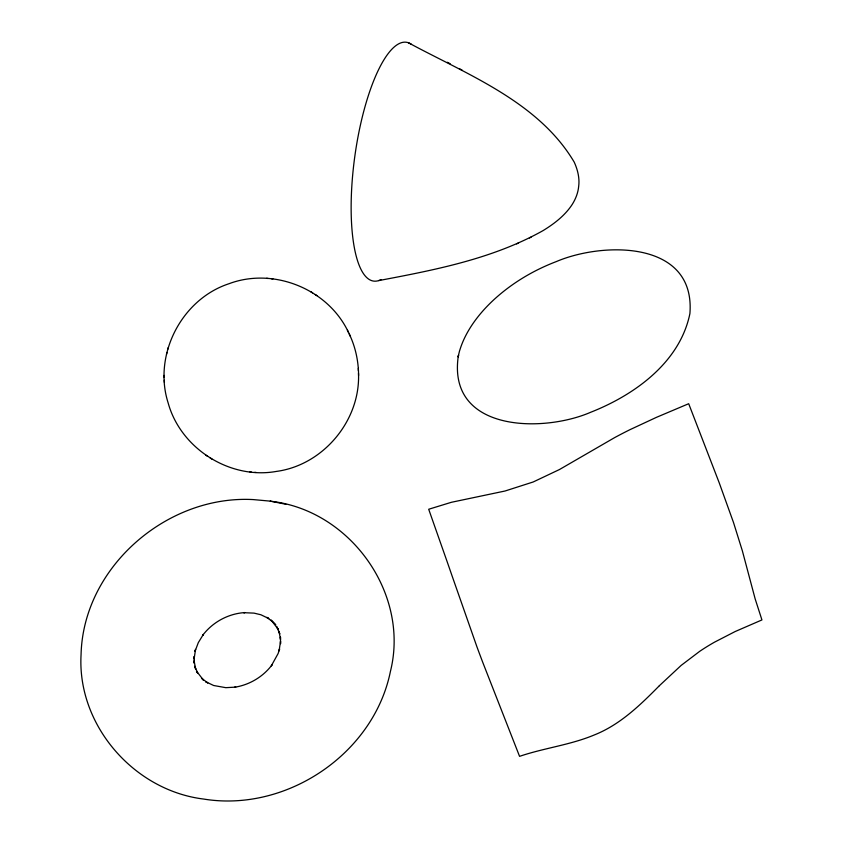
<?xml version="1.0" encoding="UTF-8"?>
<svg xmlns="http://www.w3.org/2000/svg" width="843" height="843" viewBox="0 0 843 843"><rect width="100%" height="100%" fill="white"/><g stroke="black" fill="none" stroke-linecap="round" stroke-linejoin="round"><path stroke-width="1.26" d="M358.496 373.291C360.562 420.488 323.196 465.178 276.335 471.427C229.718 479.741 180.581 448.444 168.115 402.828C152.899 355.198 181.34 299.423 228.843 283.775C273.617 266.862 328.454 289.117 348.57 332.574M458.181 356.895C447.875 432.08 543.082 432.923 590.648 412.28C634.568 394.988 679.974 362.416 689.911 313.543C695.644 240.318 603.293 241.53 556.306 261.583C533.324 270.35 511.796 283.185 493.682 299.887C485.062 307.885 477.243 316.799 470.879 326.705C467.749 331.594 464.978 336.726 462.723 342.079C461.669 344.618 460.721 347.19 459.909 349.813C459.33 350.973 457.496 360.161 458.56 355.166L458.171 356.968M166.482 354.271L166.967 352.437M167.768 349.308L168.231 347.569M378.697 280.593C434.967 269.95 492.702 258.875 543.187 230.539C554.325 223.69 565.052 215.471 572.26 204.375C575.727 198.874 578.119 192.678 578.698 186.177C579.742 177.968 577.613 169.643 574.252 162.193C538.519 101.792 467.433 74.648 408.402 42.751M516.601 243.89L518.498 243.026M529.425 237.958L531.09 237.189M249.907 471.922L251.414 472.059M254.765 472.343L256.177 472.459M266.536 278.327L268.074 278.475M271.288 278.738L272.942 278.885M270.234 501.132L253.227 499.583C166.925 494.852 83.204 567.181 81.065 654.611C76.998 725.212 133.963 790.502 203.616 799.048C286.293 812.589 373.765 753.948 390.435 671.365C409.877 593.472 350.266 510.321 271.067 501.29L270.234 501.132L285.851 504.251M447.37 62.266L450.173 63.741M459.435 68.726L462.112 70.138M205.745 455.125L207.705 456.379M210.128 457.939L212.036 459.161M310.825 291.699L312.595 292.837M315.166 294.492L316.979 295.661M273.048 622.113L266.852 617.371L268.822 618.572L260.909 614.768L254.028 613.124L243.659 612.682L244.86 612.576C228.379 613.599 212.605 622.134 202.689 635.327L203.332 634.442L198.305 642.64L195.028 651.354L195.555 649.384L194.111 658.878L194.08 656.623L194.185 663.188L194.143 660.828L195.608 669.057L194.828 666.233L197.82 673.452L196.44 671.06L203.521 680.217L201.572 678.193L207.768 682.946L205.692 681.692L213.627 685.496L225.819 687.677L235.755 687.119L234.733 687.224C249.402 684.938 263.037 676.824 271.973 664.958L271.309 665.865L278.127 653.515L279.602 648.952L279.086 650.828L280.529 641.323L280.55 643.683L280.456 637.002L280.487 639.479L279.012 631.249L279.771 633.999L276.778 626.781L278.137 629.184L271.046 620.026L275.819 625.011L273.775 622.882M349.265 334.018C355.461 346.916 358.538 361.257 358.581 375.556M347.379 330.108L350.446 336.473M164.153 375.377L164.227 377.485M164.322 380.256L164.406 382.416M358.328 368.359L358.401 370.688M381.131 279.57A120.528 35.554 -82.2 0 1 354.345 159.885A120.528 35.554 -82.2 0 1 411.489 44.373M659.374 685.707C640.195 705.138 619.963 724.832 594.115 735.033C570.142 745.033 544.051 748.004 519.562 756.35L483.007 662.998A141.972 9.494 67.9 0 1 476.98 646.95L452.038 575.79A768.321 51.381 67.9 0 0 447.18 561.786L428.697 509.256L451.405 502.291L505.01 491.016L533.208 481.975L559.467 469.53L614.631 437.612A241.045 107.862 -20.2 0 1 630.09 429.614L656.434 417.348L688.689 403.713L719.248 482.891L733.515 522.544L742.367 550.869L755.17 598.93L761.935 619.932L735.191 631.523L714.569 642.134A125.639 56.218 -20.2 0 0 699.774 651.281L681.144 665.412L659.374 685.707"/></g></svg>
